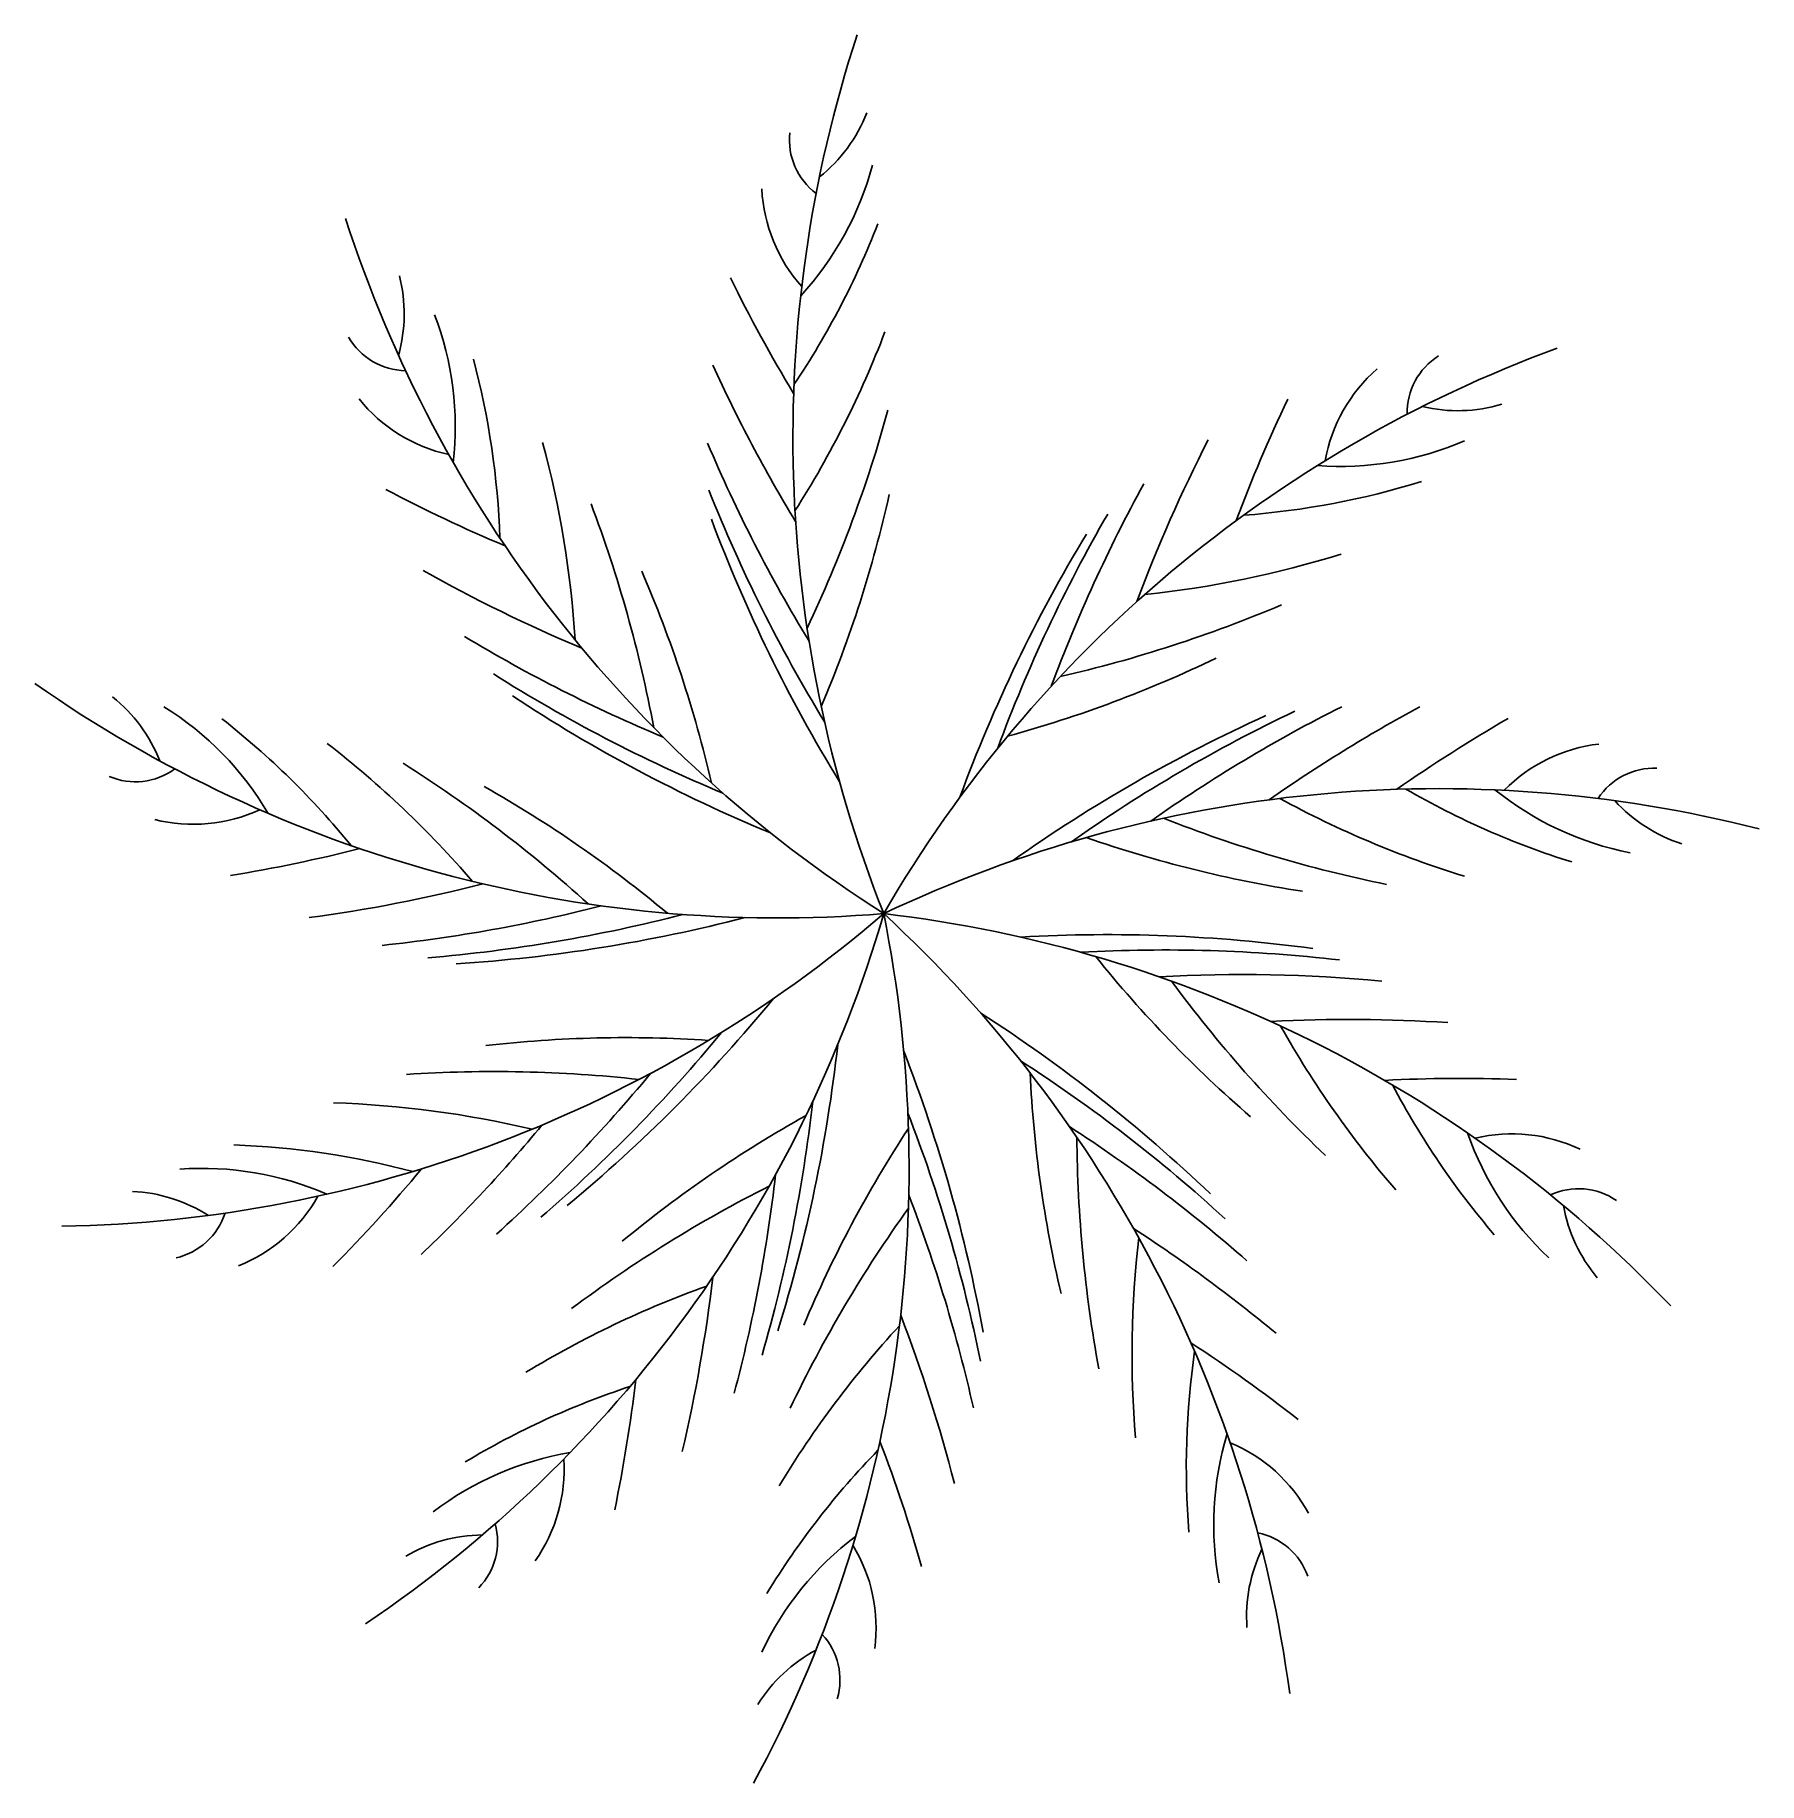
# Model space of a CAD drawing. Header units: millimetres. Extents: x 412.436 to 413.339, y 2576.744 to 2577.66.
import ezdxf

# ---------------------------------------------------------------- set-up
doc = ezdxf.new("R2010")
doc.units = ezdxf.units.MM
doc.header["$LTSCALE"] = 10
doc.layers.add('Vegetais', color=94, linetype='Continuous')

msp = doc.modelspace()

# ---------------------------------------------------------------- linework, layer by layer
at = {"layer": 'Vegetais'}
for centre, radius, start, end in [((413.51084, 2577.44897), 0.67796, 161.87058, 201.59363), ((412.79652, 2577.64887), 0.08084, 308.4321, 338.35152), ((412.86612, 2577.60489), 0.03506, 173.77911, 233.03955), ((412.71621, 2577.63412), 0.16393, 317.4391, 345.01267), ((412.90001, 2577.58342), 0.08351, 182.87895, 221.53455), ((413.24379, 2577.77185), 0.67796, 197.87058, 237.59363), ((412.47979, 2577.71481), 0.42631, 326.05264, 338.83185), ((412.5484, 2577.5137), 0.08084, 344.4321, 14.35152), ((413.51804, 2577.8857), 0.80005, 206.1883, 211.13856), ((412.49209, 2577.45457), 0.16393, 353.4391, 21.01267), ((412.39425, 2577.69007), 0.52106, 327.55294, 339.11096), ((412.63056, 2577.51904), 0.03506, 209.77911, 269.03955), ((413.46697, 2576.85941), 0.67796, 110.17246, 149.89552), ((412.2534, 2577.38089), 0.42631, 2.05264, 14.83185), ((413.51856, 2577.81947), 0.80005, 204.56726, 211.21068), ((413.19388, 2577.42209), 0.08351, 131.18084, 169.83644), ((413.18973, 2577.46199), 0.03506, 122.081, 181.34143), ((412.67059, 2577.52158), 0.08351, 218.87895, 257.53455), ((413.81416, 2577.12444), 0.80005, 154.49018, 159.44044), ((413.1811, 2577.54387), 0.08084, 256.73399, 286.6534), ((412.20556, 2577.64939), 0.70221, 334.67551, 344.63066), ((413.76251, 2577.08298), 0.80005, 152.86914, 159.51256), ((413.11975, 2577.59776), 0.16393, 265.74098, 293.31455), ((412.19873, 2577.31059), 0.52106, 3.55294, 15.11096), ((413.52488, 2577.75798), 0.80005, 202.94825, 211.30767), ((412.99292, 2578.1294), 0.80005, 242.1883, 247.13856), ((413.5323, 2577.71691), 0.80005, 201.68252, 211.40186), ((413.71817, 2577.03992), 0.80005, 151.25014, 159.60955), ((413.03654, 2577.8333), 0.42631, 274.35453, 287.13373), ((412.06999, 2577.16677), 0.70221, 10.67551, 20.63066), ((412.25435, 2577.55939), 0.64443, 337.03468, 347.42683), ((413.53949, 2577.68655), 0.80005, 200.51858, 211.49813), ((413.69053, 2577.00864), 0.80005, 149.9844, 159.70375), ((413.67117, 2576.98418), 0.80005, 148.82046, 159.80001), ((412.96411, 2577.8851), 0.52106, 275.85482, 287.41284), ((413.03227, 2578.07613), 0.80005, 240.56726, 247.21068), ((412.16237, 2577.12264), 0.64443, 13.03468, 23.42683), ((412.81523, 2578.00796), 0.70221, 282.9774, 292.93255), ((413.07352, 2578.0301), 0.80005, 238.94825, 247.30767), ((412.77484, 2577.91389), 0.64443, 285.33656, 295.72871), ((412.82501, 2577.87516), 0.67796, 234.96812, 274.69118), ((413.10367, 2578.00123), 0.80005, 237.68252, 247.40186), ((412.42606, 2577.24982), 0.08084, 21.52965, 51.44906), ((413.12732, 2577.9809), 0.80005, 236.51858, 247.49813), ((412.41682, 2577.16869), 0.16393, 30.53665, 58.11022), ((412.27088, 2576.96595), 0.42631, 39.15019, 51.9294), ((413.41016, 2576.57417), 0.80005, 114.32017, 125.29972), ((413.43997, 2576.58336), 0.80005, 115.48411, 125.20345), ((413.48046, 2576.59349), 0.80005, 116.74985, 125.10926), ((413.5414, 2576.60387), 0.80005, 118.36885, 125.01227), ((413.60745, 2576.60878), 0.80005, 119.98989, 124.94015), ((412.26968, 2576.8769), 0.52106, 40.65049, 52.20851), ((413.26486, 2577.20541), 0.08351, 96.68054, 135.33615), ((412.48838, 2577.30363), 0.03506, 246.87666, 306.1371), ((412.25374, 2576.68454), 0.70221, 47.77306, 57.72821), ((413.28403, 2577.24064), 0.03506, 87.58071, 146.84114), ((412.35404, 2576.70506), 0.64443, 50.13223, 60.52438), ((413.1712, 2576.58701), 0.67796, 75.67217, 115.39522), ((413.3681, 2577.63341), 0.42631, 239.85424, 252.63344), ((413.30326, 2577.39217), 0.16393, 231.24069, 258.81426), ((413.33774, 2577.71713), 0.52106, 241.35453, 252.91255), ((413.3233, 2577.31301), 0.08084, 222.2337, 252.15311), ((412.51877, 2577.32981), 0.08351, 255.9765, 294.6321), ((413.28464, 2577.90271), 0.70221, 248.4771, 258.43225), ((413.19807, 2577.84806), 0.64443, 250.83627, 261.22842), ((412.40924, 2578.00903), 0.80005, 279.28584, 284.23611), ((412.47276, 2577.99027), 0.80005, 277.66481, 284.30823), ((412.43843, 2577.71352), 0.67796, 270.96812, 310.69118), ((412.22955, 2577.3891), 0.67796, 304.03388, 343.75694), ((412.53343, 2577.97844), 0.80005, 276.0458, 284.40522), ((412.21576, 2577.06598), 0.67796, 331.63191, 11.35496), ((412.42116, 2576.70078), 0.67796, 7.63191, 47.35496), ((412.802, 2576.52606), 0.67796, 43.63191, 83.35496), ((412.57489, 2577.9736), 0.80005, 274.78007, 284.49941), ((412.60602, 2577.97165), 0.80005, 273.61613, 284.59567), ((412.99775, 2576.3884), 0.80005, 82.27991, 93.25946), ((413.02789, 2576.38037), 0.80005, 83.44385, 93.16319), ((413.49378, 2577.58076), 0.64443, 218.79601, 229.18816), ((413.06759, 2576.36748), 0.80005, 84.70959, 93.069), ((413.59615, 2577.58116), 0.70221, 216.43684, 226.39199), ((412.20455, 2577.66287), 0.80005, 309.61613, 320.59567), ((412.49861, 2576.47436), 0.80005, 46.27991, 57.25946), ((412.17822, 2577.64614), 0.80005, 310.78007, 320.49941), ((413.12475, 2576.34395), 0.80005, 86.32859, 92.97201), ((413.54272, 2577.39568), 0.52106, 209.31427, 220.87229), ((412.74518, 2576.49006), 0.64443, 86.13223, 96.52438), ((412.06119, 2577.21905), 0.80005, 342.68189, 353.66143), ((412.14533, 2576.83728), 0.80005, 10.27991, 21.25946), ((412.51828, 2576.45015), 0.80005, 47.44385, 57.16319), ((412.6761, 2576.41451), 0.70221, 83.77306, 93.72821), ((412.14184, 2577.62569), 0.80005, 312.0458, 320.40522), ((413.60076, 2577.14743), 0.64443, 182.79601, 193.18816), ((413.18334, 2576.31307), 0.80005, 87.94963, 92.89989), ((413.52403, 2577.30861), 0.42631, 207.81398, 220.59318), ((412.57592, 2576.5795), 0.52106, 76.65049, 88.20851), ((412.04824, 2577.19066), 0.80005, 343.84582, 353.56517), ((413.15414, 2576.53115), 0.64443, 119.19798, 129.59013), ((412.14701, 2576.80613), 0.80005, 11.44385, 21.16319), ((412.0858, 2577.59961), 0.80005, 313.66481, 320.30823), ((413.43261, 2576.73398), 0.64443, 146.79601, 157.18816), ((412.54282, 2576.41638), 0.80005, 48.70959, 57.069), ((413.68382, 2577.08758), 0.70221, 180.43684, 190.39199), ((413.34109, 2577.13851), 0.16393, 199.20043, 226.774), ((413.20945, 2577.00057), 0.08351, 64.64028, 103.29589), ((412.52456, 2576.65225), 0.42631, 75.15019, 87.9294), ((412.52346, 2576.90205), 0.16393, 66.53665, 94.11022), ((412.02339, 2577.57744), 0.80005, 315.28584, 320.23611), ((412.02891, 2577.15367), 0.80005, 345.11156, 353.47097), ((412.48325, 2576.97312), 0.08084, 57.52965, 87.44906), ((413.13747, 2576.43014), 0.70221, 116.83882, 126.79397), ((413.2444, 2577.02027), 0.03506, 55.54045, 114.80088), ((412.51124, 2577.09233), 0.08351, 291.9765, 330.6321), ((413.46463, 2576.63674), 0.70221, 144.43684, 154.39199), ((412.14701, 2576.76439), 0.80005, 12.70959, 21.069), ((413.31608, 2577.06078), 0.08084, 190.19344, 220.11285), ((412.50203, 2577.05328), 0.03506, 282.87666, 342.1371), ((412.57523, 2576.36375), 0.80005, 50.32859, 56.97201), ((413.53157, 2576.96894), 0.52106, 173.31427, 184.87229), ((411.99618, 2577.10124), 0.80005, 346.73056, 353.37399), ((412.9635, 2576.51376), 0.52106, 109.71625, 121.27427), ((412.1423, 2576.70276), 0.80005, 14.32859, 20.97201), ((413.27171, 2576.63025), 0.52106, 137.31427, 148.87229), ((412.60448, 2576.30433), 0.80005, 51.94963, 56.89989), ((413.46527, 2576.90948), 0.42631, 171.81398, 184.59318), ((411.95597, 2577.04861), 0.80005, 348.3516, 353.30187), ((412.88076, 2576.5467), 0.42631, 108.21595, 120.99515), ((413.21728, 2576.8794), 0.16393, 163.20043, 190.774), ((412.74355, 2576.75544), 0.16393, 99.60241, 127.17597), ((413.18313, 2576.62111), 0.42631, 135.81398, 148.59318), ((412.13104, 2576.63749), 0.80005, 15.94963, 20.89989), ((413.02972, 2576.84518), 0.08351, 28.64028, 67.29589), ((412.62949, 2576.90823), 0.08351, 325.04226, 3.69786), ((412.64308, 2576.87049), 0.03506, 315.94242, 15.20285), ((412.67107, 2576.79306), 0.08084, 90.59541, 120.51482), ((412.96482, 2576.74254), 0.16393, 127.20043, 154.774), ((413.06956, 2576.84057), 0.03506, 19.54045, 78.80088), ((412.79296, 2576.82511), 0.08351, 352.64028, 31.29589), ((413.15136, 2576.83121), 0.08084, 154.19344, 184.11285), ((412.82249, 2576.79795), 0.03506, 343.54045, 42.80088), ((412.88317, 2576.7423), 0.08084, 118.19344, 148.11285)]:
    msp.add_arc(centre, radius, start, end, dxfattribs=at)

doc.saveas('drawing.dxf')
